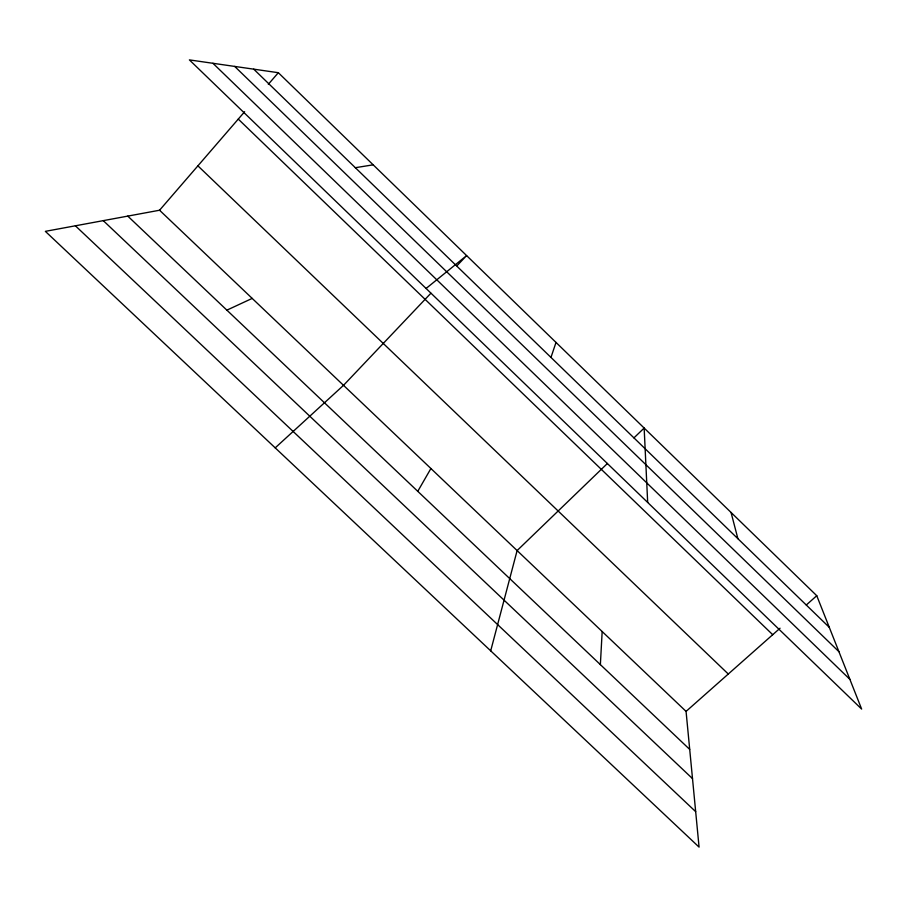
<?xml version="1.0" encoding="UTF-8"?>
<svg xmlns="http://www.w3.org/2000/svg" width="907" height="907" viewBox="0 0 907 907"><rect width="100%" height="100%" fill="white"/><g stroke="black" fill="none" stroke-linecap="round" stroke-linejoin="round"><path stroke-width="1.36" d="M600.366 664.627L602.169 631.521M490.698 650.841L517.115 550.572L607.441 463.454M550.968 357.415L556.014 342.427M417.764 491.333L430.904 468.511M159.564 210.231L686.066 711.394L699.07 847.104L45.35 231.353L159.564 210.231L244.641 111.72M268.313 84.306L278.336 72.707L816.765 595.718L861.65 709.081L189.393 59.896L278.336 72.707M430.893 293.233L343.515 385.328L275.206 447.865M456.958 265.762L466.617 255.593L426.086 288.471M633.948 437.877L644.151 428.047L647.677 502.444M686.066 711.394L780.054 628.211M806.278 605.003L816.765 595.718M226.863 310.16L252.191 298.403M355.351 167.704L373.174 164.825M75.394 225.798L695.68 811.663M103.273 220.639L692.506 778.614M127.785 216.115L689.717 749.42M197.896 165.845L728.287 674.026M212.93 63.286L849.859 679.32M238.269 119.1L772.719 634.707M253.733 69.159L829.27 627.315M234.686 66.415L838.907 651.657M731.053 512.466L737.89 538.69"/></g></svg>
